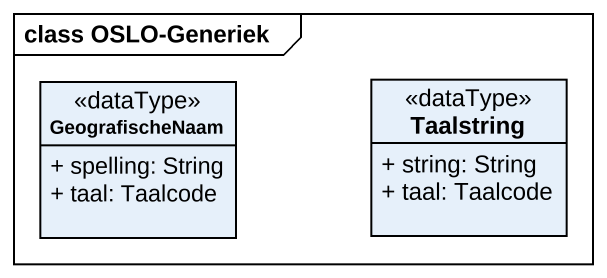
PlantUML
@startuml
mainframe class OSLO-Generiek
hide circle
hide empty members
skinparam classAttributeIconSize 0
class GeografischeNaam <<dataType>> {
  + spelling: String
  + taal: Taalcode
}
class Taalstring <<dataType>> {
  + string: String
  + taal: Taalcode
}
@enduml
